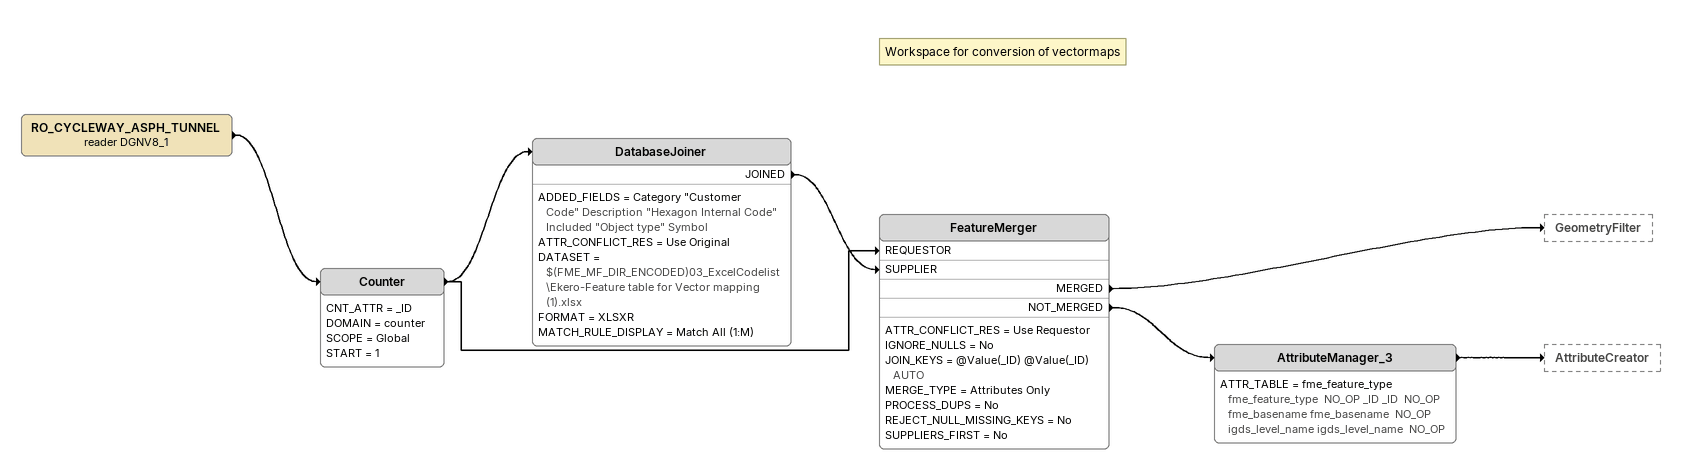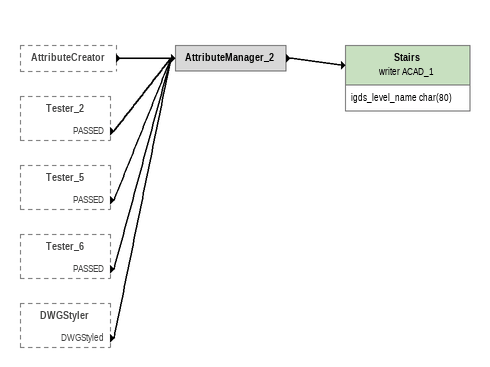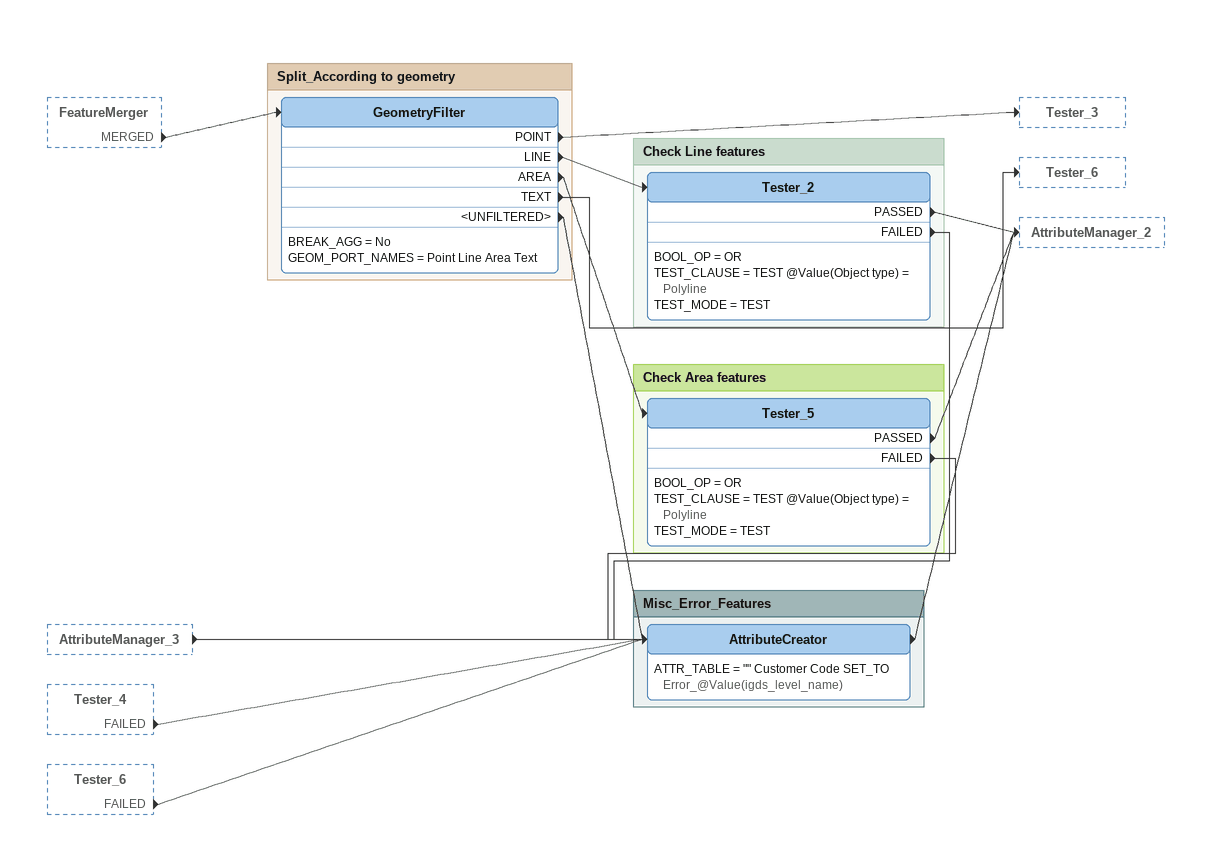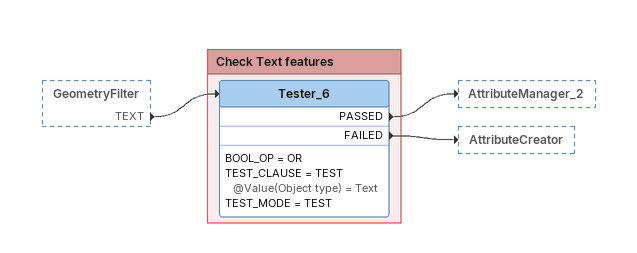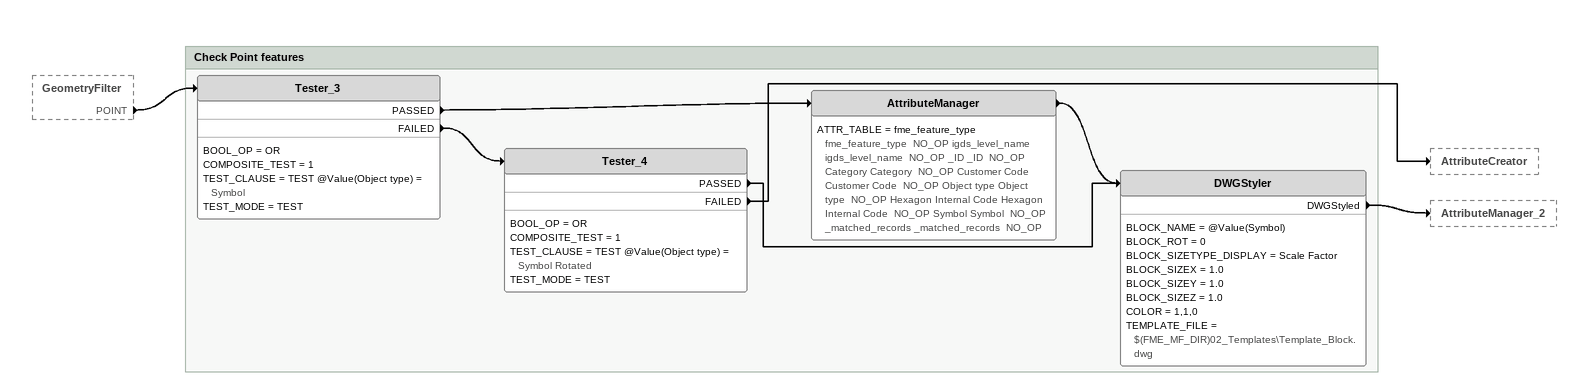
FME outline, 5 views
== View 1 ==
RO_CYCLEWAY_ASPH_TUNNEL (reader DGNV8_1)
    -> Counter
Counter
    CNT_ATTR = _ID
    DOMAIN = counter
    SCOPE = Global
    START = 1
    -> FeatureMerger [REQUESTOR]
    -> DatabaseJoiner
Note: Workspace for conversion of vectormaps
DatabaseJoiner
    ADDED_FIELDS = Category "Customer Code" Description "Hexagon Internal Code" Included "Object type" Symbol
    ATTR_CONFLICT_RES = Use Original
    DATASET = $(FME_MF_DIR_ENCODED)03_ExcelCodelist\Ekero-Feature table for Vector mapping (1).xlsx
    FORMAT = XLSXR
    MATCH_RULE_DISPLAY = Match All (1:M)
    JOINED -> FeatureMerger [SUPPLIER]
FeatureMerger
    ATTR_CONFLICT_RES = Use Requestor
    IGNORE_NULLS = No
    JOIN_KEYS = @Value(_ID) @Value(_ID) AUTO
    MERGE_TYPE = Attributes Only
    PROCESS_DUPS = No
    REJECT_NULL_MISSING_KEYS = No
    SUPPLIERS_FIRST = No
    MERGED -> GeometryFilter
    NOT_MERGED -> AttributeManager_3
AttributeManager_3
    ATTR_TABLE = fme_feature_type fme_feature_type  NO_OP _ID _ID  NO_OP fme_basename fme_basename  NO_OP igds_level_name igds_level_name  NO_OP
    -> AttributeCreator

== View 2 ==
AttributeCreator [outside]
    -> AttributeManager_2
Tester_2 [outside]
    PASSED -> AttributeManager_2
Tester_5 [outside]
    PASSED -> AttributeManager_2
Tester_6 [outside]
    PASSED -> AttributeManager_2
DWGStyler [outside]
    DWGStyled -> AttributeManager_2
AttributeManager_2
    -> Stairs (writer ACAD_1)
Stairs (writer ACAD_1)
    attributes: igds_level_name char(80)

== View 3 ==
FeatureMerger [outside]
    MERGED -> GeometryFilter
AttributeManager_3 [outside]
    -> AttributeCreator
Tester_4 [outside]
    FAILED -> AttributeCreator
Tester_6 [outside]
    FAILED -> AttributeCreator

Bookmark: Split_According to geometry
GeometryFilter
    BREAK_AGG = No
    GEOM_PORT_NAMES = Point Line Area Text
    POINT -> Tester_3
    LINE -> Tester_2
    AREA -> Tester_5
    TEXT -> Tester_6
    <UNFILTERED> -> AttributeCreator

Bookmark: Check Line features
Tester_2
    BOOL_OP = OR
    TEST_CLAUSE = TEST @Value(Object type) = Polyline
    TEST_MODE = TEST
    PASSED -> AttributeManager_2
    FAILED -> AttributeCreator

Bookmark: Check Area features
Tester_5
    BOOL_OP = OR
    TEST_CLAUSE = TEST @Value(Object type) = Polyline
    TEST_MODE = TEST
    PASSED -> AttributeManager_2
    FAILED -> AttributeCreator

Bookmark: Misc_Error_Features
AttributeCreator
    ATTR_TABLE = "" Customer Code SET_TO Error_@Value(igds_level_name)
    -> AttributeManager_2

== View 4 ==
GeometryFilter [outside]
    TEXT -> Tester_6

Bookmark: Check Text features
Tester_6
    BOOL_OP = OR
    TEST_CLAUSE = TEST @Value(Object type) = Text
    TEST_MODE = TEST
    PASSED -> AttributeManager_2
    FAILED -> AttributeCreator

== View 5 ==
GeometryFilter [outside]
    POINT -> Tester_3

Bookmark: Check Point features
Tester_3
    BOOL_OP = OR
    COMPOSITE_TEST = 1
    TEST_CLAUSE = TEST @Value(Object type) = Symbol
    TEST_MODE = TEST
    PASSED -> AttributeManager
    FAILED -> Tester_4
AttributeManager
    ATTR_TABLE = fme_feature_type fme_feature_type  NO_OP igds_level_name igds_level_name  NO_OP _ID _ID  NO_OP Category Category  NO_OP Customer Code Customer Code  NO_OP Object type Object type  NO_OP Hexagon Internal Code Hexagon Internal Code  NO_OP Symbol Symbol  NO_OP _matched_records _matched_records  NO_OP
    -> DWGStyler
Tester_4
    BOOL_OP = OR
    COMPOSITE_TEST = 1
    TEST_CLAUSE = TEST @Value(Object type) = Symbol Rotated
    TEST_MODE = TEST
    PASSED -> DWGStyler
    FAILED -> AttributeCreator
DWGStyler
    BLOCK_NAME = @Value(Symbol)
    BLOCK_ROT = 0
    BLOCK_SIZETYPE_DISPLAY = Scale Factor
    BLOCK_SIZEX = 1.0
    BLOCK_SIZEY = 1.0
    BLOCK_SIZEZ = 1.0
    COLOR = 1,1,0
    TEMPLATE_FILE = $(FME_MF_DIR)02_Templates\Template_Block.dwg
    DWGStyled -> AttributeManager_2
